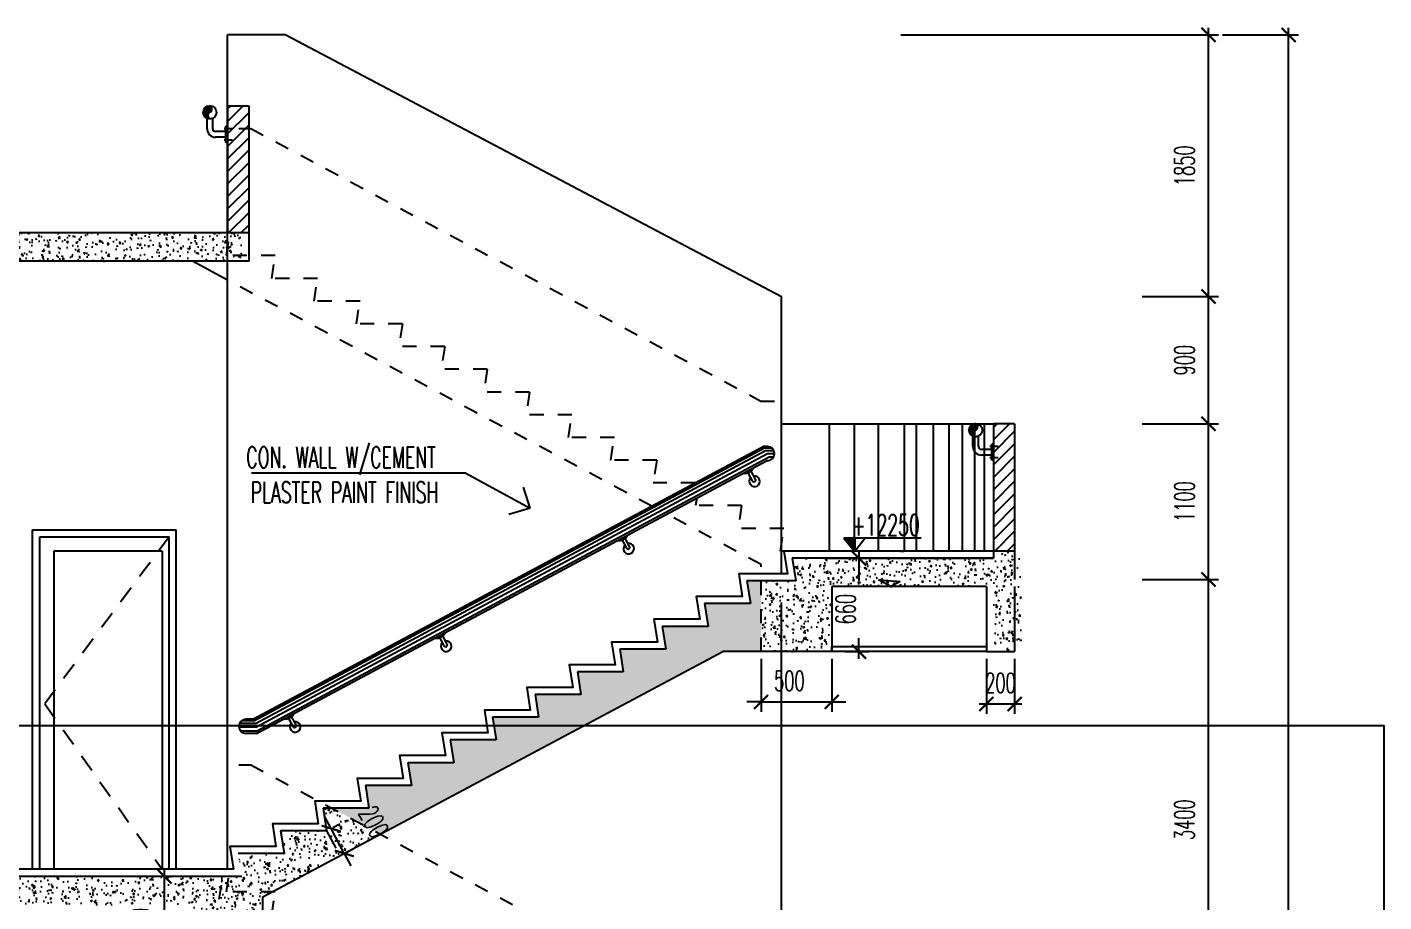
# Model space of a CAD drawing. Extents: x 417906 to 836305, y 43280 to 86914.
# Drawn here: x 418171.79 to 418181.39, y 43460.85 to 43467.04 of the extents above; entities that cross this region are included whole.
import ezdxf

# ---------------------------------------------------------------- set-up
doc = ezdxf.new("R2010")
doc.units = 0
doc.header["$MEASUREMENT"] = 0
doc.header["$PDMODE"] = 3
doc.header["$PDSIZE"] = 0.1
doc.linetypes.add('HIDDEN2', pattern=[0.1875, 0.125, -0.0625])
doc.layers.get('0').update_dxf_attribs({"linetype": 'CONTINUOUS'})
doc.layers.get('DEFPOINTS').update_dxf_attribs({"linetype": 'CONTINUOUS'})
for name, color, linetype in [('AC', 2, 'CONTINUOUS'), ('DIM-OUT', 4, 'CONTINUOUS'), ('Dimout', 4, 'CONTINUOUS'), ('DOOR', 4, 'CONTINUOUS'), ('EL', 2, 'CONTINUOUS'), ('ELEV-LEV', 3, 'CONTINUOUS'), ('HAND', 2, 'CONTINUOUS'), ('HAT', 8, 'CONTINUOUS'), ('Hatch', 11, 'CONTINUOUS'), ('SHAFT', 3, 'CONTINUOUS'), ('STAIR', 2, 'CONTINUOUS'), ('TXT', 2, 'CONTINUOUS'), ('TXT2', 6, 'CONTINUOUS'), ('WALL', 6, 'CONTINUOUS'), ('WIN', 3, 'CONTINUOUS')]:
    doc.layers.add(name, color=color, linetype=linetype)
doc.styles.add('ROMANS', font='ROMANS.shx', dxfattribs={"width": 0.6})
doc.dimstyles.new('STANDARD in', dxfattribs={"dimtxt": 0.14, "dimasz": 0.1, "dimexe": 0.07, "dimexo": 0.05, "dimgap": 0.1, "dimtad": 1, "dimdec": 0, "dimlfac": 1000, "dimzin": 0, "dimdsep": 46, "dimtxsty": 'ROMANS', "dimblk": 'ARCHTICK', "dimcen": 0.05, "dimdle": 0.05, "dimclrd": 4, "dimclre": 4, "dimclrt": 2, "dimadec": 0, "dimazin": 0, "dimtfac": 1, "dimtdec": 0, "dimtmove": 2, "dimatfit": 3, "dimfxl": 0, "dimtolj": 1, "dimtzin": 0, "dimarcsym": 0})
pattern_1 = [(50, (0.049, 4.5), (0.14345203652, -0.012550426997), [0.015, -0.165]), (355, (0.049, 4.5), (-0.027750266723, 0.15043842674), [0.012, -0.132]), (100.4514, (0.06095, 4.49895), (0.115701876343, 0.13788790841), [0.012748038, -0.1402284224]), (46.1842, (0.049, 4.54), (0.213448209725, -0.033103802866), [0.0225, -0.2475]), (96.6356, (0.06679, 4.53724), (0.18693254111, 0.19482357418), [0.0191220576, -0.2103426]), (351.1842, (0.049, 4.54), (0.18693238903, 0.19482372019), [0.018, -0.198]), (21, (0.069, 4.53), (0.119381410424, -0.080523778133), [0.015, -0.165]), (326, (0.069, 4.53), (0.048663066384, 0.14503000901), [0.012, -0.132]), (71.4514, (0.07895, 4.52329), (0.168044525716, 0.06450609934), [0.012748038, -0.1402284224]), (37.5, (0.049, 4.5), (0.0024319710635, 0.066578770766), [0, -0.1304, 0, -0.134, 0, -0.1325]), (7.5, (0.049, 4.5), (0.052613907488, 0.078882342376), [0, -0.0764, 0, -0.1274, 0, -0.0505]), (327.5, (0.0044, 4.5), (0.1067644872345, -0.004510974347), [0, -0.05, 0, -0.156, 0, -0.207]), (317.5, (-0.0156, 4.5), (0.116637233868, 0.020020996466), [0, -0.065, 0, -0.1036, 0, -0.147])]

# ---------------------------------------------------------------- blocks, each defined once
blk = doc.blocks.new('_ARCHTICK')
at = {"color": 0, "linetype": 'ByBlock', "const_width": 0.15}
blk.add_lwpolyline([(-0.5, -0.5), (0.5, 0.5)], dxfattribs=at)
blk = doc.blocks.new('*D192')
at = {"layer": 'DEFPOINTS', "color": 0}
for p in [(418179.6305, 43463.1347), (418180.1495, 43463.1347), (418179.6305, 43459.7347)]:
    blk.add_point(p, dxfattribs=at)
at = {"layer": 'DIM-OUT', "color": 4, "lineweight": -2}
for p, q in [((418180.1495, 43459.6847), (418180.1495, 43463.1847)), ((418179.6805, 43463.1347), (418180.2195, 43463.1347)), ((418179.6805, 43459.7347), (418180.2195, 43459.7347))]:
    blk.add_line(p, q, dxfattribs=at)
at = {"layer": 'DIM-OUT', "color": 4, "lineweight": -2, "xscale": 0.1, "yscale": 0.1, "zscale": 0.1}
for p, rotation in [((418180.1495, 43463.1347), 90), ((418180.1495, 43459.7347), 270)]:
    blk.add_blockref('_ARCHTICK', p, dxfattribs=dict(at, rotation=rotation))
at = {"layer": 'DIM-OUT', "color": 2, "insert": (418179.9795, 43461.4347), "char_height": 0.14, "attachment_point": 5, "rotation": 90, "style": 'ROMANS'}
blk.add_mtext('\\A1;3400', dxfattribs=at)
blk = doc.blocks.new('*D193')
at = {"layer": 'DEFPOINTS', "color": 0}
for p in [(418179.6305, 43464.2347), (418180.1495, 43464.2347), (418179.6305, 43463.1347)]:
    blk.add_point(p, dxfattribs=at)
at = {"layer": 'DIM-OUT', "color": 4, "lineweight": -2}
for p, q in [((418179.6805, 43464.2347), (418180.2195, 43464.2347)), ((418180.1495, 43463.0847), (418180.1495, 43464.2847)), ((418179.6805, 43463.1347), (418180.2195, 43463.1347))]:
    blk.add_line(p, q, dxfattribs=at)
at = {"layer": 'DIM-OUT', "color": 4, "lineweight": -2, "xscale": 0.1, "yscale": 0.1, "zscale": 0.1}
for p, rotation in [((418180.1495, 43464.2347), 90), ((418180.1495, 43463.1347), 270)]:
    blk.add_blockref('_ARCHTICK', p, dxfattribs=dict(at, rotation=rotation))
at = {"layer": 'DIM-OUT', "color": 2, "insert": (418179.9795, 43463.6847), "char_height": 0.14, "attachment_point": 5, "rotation": 90, "style": 'ROMANS'}
blk.add_mtext('\\A1;1100', dxfattribs=at)
blk = doc.blocks.new('*D194')
at = {"layer": 'DEFPOINTS', "color": 0}
for p in [(418179.6305, 43465.1347), (418180.1495, 43465.1347), (418179.6305, 43464.2347)]:
    blk.add_point(p, dxfattribs=at)
at = {"layer": 'DIM-OUT', "color": 4, "lineweight": -2}
for p, q in [((418180.1495, 43464.1847), (418180.1495, 43465.1847)), ((418179.6805, 43465.1347), (418180.2195, 43465.1347)), ((418179.6805, 43464.2347), (418180.2195, 43464.2347))]:
    blk.add_line(p, q, dxfattribs=at)
at = {"layer": 'DIM-OUT', "color": 4, "lineweight": -2, "xscale": 0.1, "yscale": 0.1, "zscale": 0.1}
for p, rotation in [((418180.1495, 43465.1347), 90), ((418180.1495, 43464.2347), 270)]:
    blk.add_blockref('_ARCHTICK', p, dxfattribs=dict(at, rotation=rotation))
at = {"layer": 'DIM-OUT', "color": 2, "insert": (418179.9795, 43464.6847), "char_height": 0.14, "attachment_point": 5, "rotation": 90, "style": 'ROMANS'}
blk.add_mtext('\\A1;900', dxfattribs=at)
blk = doc.blocks.new('*D195')
at = {"layer": 'DEFPOINTS', "color": 0}
for p in [(418177.9235, 43466.9847), (418180.1495, 43466.9847), (418179.6305, 43465.1347)]:
    blk.add_point(p, dxfattribs=at)
at = {"layer": 'DIM-OUT', "color": 4, "lineweight": -2}
for p, q in [((418180.1495, 43465.0847), (418180.1495, 43467.0347)), ((418177.9735, 43466.9847), (418180.2195, 43466.9847)), ((418179.6805, 43465.1347), (418180.2195, 43465.1347))]:
    blk.add_line(p, q, dxfattribs=at)
at = {"layer": 'DIM-OUT', "color": 4, "lineweight": -2, "xscale": 0.1, "yscale": 0.1, "zscale": 0.1}
for p, rotation in [((418180.1495, 43466.9847), 90), ((418180.1495, 43465.1347), 270)]:
    blk.add_blockref('_ARCHTICK', p, dxfattribs=dict(at, rotation=rotation))
at = {"layer": 'DIM-OUT', "color": 2, "insert": (418179.9795, 43466.0597), "char_height": 0.14, "attachment_point": 5, "rotation": 90, "style": 'ROMANS'}
blk.add_mtext('\\A1;1850', dxfattribs=at)
blk = doc.blocks.new('*D196')
at = {"layer": 'DEFPOINTS', "color": 0}
for p in [(418180.1976, 43466.9847), (418180.7166, 43466.9847), (418180.1976, 43452.0847)]:
    blk.add_point(p, dxfattribs=at)
at = {"layer": 'DIM-OUT', "color": 4, "lineweight": -2}
for p, q in [((418180.7166, 43452.0347), (418180.7166, 43467.0347)), ((418180.2476, 43466.9847), (418180.7866, 43466.9847)), ((418180.2476, 43452.0847), (418180.7866, 43452.0847))]:
    blk.add_line(p, q, dxfattribs=at)
at = {"layer": 'DIM-OUT', "color": 4, "lineweight": -2, "xscale": 0.1, "yscale": 0.1, "zscale": 0.1}
for p, rotation in [((418180.7166, 43466.9847), 90), ((418180.7166, 43452.0847), 270)]:
    blk.add_blockref('_ARCHTICK', p, dxfattribs=dict(at, rotation=rotation))
at = {"layer": 'DIM-OUT', "color": 2, "insert": (418180.5466, 43459.5347), "char_height": 0.14, "attachment_point": 5, "rotation": 90, "style": 'ROMANS'}
blk.add_mtext('\\A1;14900', dxfattribs=at)
blk = doc.blocks.new('*D223')
at = {"layer": 'DEFPOINTS', "color": 0}
for p in [(418177.5393, 43463.2837), (418177.5276, 43462.624), (418177.6761, 43462.624)]:
    blk.add_point(p, dxfattribs=at)
at = {"layer": 'Hatch', "color": 4, "lineweight": -2}
for p, q in [((418177.5893, 43463.2837), (418177.7461, 43463.2837)), ((418177.6761, 43463.3337), (418177.6761, 43463.13)), ((418177.6761, 43462.574), (418177.6761, 43462.718)), ((418177.5776, 43462.624), (418177.7461, 43462.624))]:
    blk.add_line(p, q, dxfattribs=at)
at = {"layer": 'Hatch', "color": 4, "lineweight": -2, "xscale": 0.1, "yscale": 0.1, "zscale": 0.1}
for p, rotation in [((418177.6761, 43463.2837), 90), ((418177.6761, 43462.624), 270)]:
    blk.add_blockref('_ARCHTICK', p, dxfattribs=dict(at, rotation=rotation))
at = {"layer": 'Hatch', "color": 2, "insert": (418177.5819, 43462.924), "char_height": 0.14, "attachment_point": 5, "rotation": 90, "style": 'ROMANS'}
blk.add_mtext('\\A1;660', dxfattribs=at)
blk = doc.blocks.new('*D220')
at = {"layer": 'DEFPOINTS', "color": 0}
for p in [(418173.9085, 43461.3561), (418173.9402, 43461.373), (418174.0024, 43461.1798)]:
    blk.add_point(p, dxfattribs=at)
at = {"layer": 'Hatch', "color": 4, "lineweight": -2}
for p, q in [((418173.9402, 43461.373), (418173.8931, 43461.4612)), ((418174.0341, 43461.1967), (418173.9402, 43461.373)), ((418173.9526, 43461.3796), (418174.0019, 43461.4059)), ((418174.0341, 43461.1967), (418174.0811, 43461.1084)), ((418174.0466, 43461.2033), (418174.0959, 43461.2296))]:
    blk.add_line(p, q, dxfattribs=at)
at = {"layer": 'Hatch', "color": 4, "lineweight": -2, "xscale": 0.1, "yscale": 0.1, "zscale": 0.1}
for p, rotation in [((418173.9402, 43461.373), 298.0466198908044), ((418174.0341, 43461.1967), 118.0466198908044)]:
    blk.add_blockref('_ARCHTICK', p, dxfattribs=dict(at, rotation=rotation))
at = {"layer": 'Hatch', "color": 2, "insert": (418174.2431, 43461.4212), "char_height": 0.14, "attachment_point": 5, "rotation": 298.04662, "style": 'ROMANS'}
blk.add_mtext('\\A1;200', dxfattribs=at)
blk = doc.blocks.new('*D222')
at = {"layer": 'DEFPOINTS', "color": 0}
for p in [(418176.9835, 43462.624), (418177.4835, 43462.624), (418177.4835, 43462.2681)]:
    blk.add_point(p, dxfattribs=at)
at = {"layer": 'Hatch', "color": 4, "lineweight": -2}
for p, q in [((418176.9835, 43462.574), (418176.9835, 43462.1981)), ((418177.4835, 43462.574), (418177.4835, 43462.1981)), ((418176.9835, 43462.2681), (418176.8835, 43462.2681)), ((418176.9835, 43462.2681), (418177.4835, 43462.2681)), ((418177.4835, 43462.2681), (418177.5835, 43462.2681))]:
    blk.add_line(p, q, dxfattribs=at)
at = {"layer": 'Hatch', "color": 4, "lineweight": -2, "xscale": 0.1, "yscale": 0.1, "zscale": 0.1}
blk.add_blockref('_ARCHTICK', (418176.9835, 43462.2681), dxfattribs=at)
at = {"layer": 'Hatch', "color": 4, "lineweight": -2, "xscale": 0.1, "yscale": 0.1, "zscale": 0.1, "rotation": 180}
blk.add_blockref('_ARCHTICK', (418177.4835, 43462.2681), dxfattribs=at)
at = {"layer": 'Hatch', "color": 2, "insert": (418177.1835, 43462.417), "char_height": 0.14, "attachment_point": 5, "style": 'ROMANS'}
blk.add_mtext('\\A1;500', dxfattribs=at)
blk = doc.blocks.new('*D217')
at = {"layer": 'DEFPOINTS', "color": 0}
for p in [(418172.7623, 43461.0337), (418172.9575, 43461.0337), (418172.9575, 43460.374)]:
    blk.add_point(p, dxfattribs=at)
at = {"layer": 'Hatch', "color": 4, "lineweight": -2}
for p, q in [((418172.7623, 43460.324), (418172.7623, 43461.0837)), ((418172.9075, 43461.0337), (418172.6923, 43461.0337)), ((418172.9075, 43460.374), (418172.6923, 43460.374))]:
    blk.add_line(p, q, dxfattribs=at)
at = {"layer": 'Hatch', "color": 4, "lineweight": -2, "xscale": 0.1, "yscale": 0.1, "zscale": 0.1}
for p, rotation in [((418172.7623, 43461.0337), 90), ((418172.7623, 43460.374), 270)]:
    blk.add_blockref('_ARCHTICK', p, dxfattribs=dict(at, rotation=rotation))
at = {"layer": 'Hatch', "color": 2, "insert": (418172.5923, 43460.7038), "char_height": 0.14, "attachment_point": 5, "rotation": 90, "style": 'ROMANS'}
blk.add_mtext('\\A1;660', dxfattribs=at)
blk = doc.blocks.new('*D219')
at = {"layer": 'DEFPOINTS', "color": 0}
for p in [(418178.5777, 43462.624), (418178.7777, 43462.624), (418178.7777, 43462.2536)]:
    blk.add_point(p, dxfattribs=at)
at = {"layer": 'Hatch', "color": 4, "lineweight": -2}
for p, q in [((418178.5777, 43462.574), (418178.5777, 43462.1836)), ((418178.7777, 43462.574), (418178.7777, 43462.1836)), ((418178.5277, 43462.2536), (418178.8277, 43462.2536))]:
    blk.add_line(p, q, dxfattribs=at)
at = {"layer": 'Hatch', "color": 4, "lineweight": -2, "xscale": 0.1, "yscale": 0.1, "zscale": 0.1, "rotation": 180}
blk.add_blockref('_ARCHTICK', (418178.5777, 43462.2536), dxfattribs=at)
at = {"layer": 'Hatch', "color": 4, "lineweight": -2, "xscale": 0.1, "yscale": 0.1, "zscale": 0.1}
blk.add_blockref('_ARCHTICK', (418178.7777, 43462.2536), dxfattribs=at)
at = {"layer": 'Hatch', "color": 2, "insert": (418178.6777, 43462.4023), "char_height": 0.14, "attachment_point": 5, "style": 'ROMANS'}
blk.add_mtext('\\A1;200', dxfattribs=at)

msp = doc.modelspace()

# ---------------------------------------------------------------- hatches: boundary and pattern name
at = {"layer": 'ELEV-LEV', "linetype": 'Continuous'}
h = msp.add_hatch(dxfattribs=at)
h.set_pattern_fill('ANSI31', color=6, scale=0.0152, angle=450, style=0)
h.set_pattern_definition([(135, (418111.4218253, 43474.590924), (-0.001343502884, -0.001343502884), [])])
h.paths.add_polyline_path([(418177.5697, 43463.4271), (418177.6477, 43463.3329), (418177.6477, 43463.4271)])
at = {"layer": 'Hatch'}
h = msp.add_hatch(dxfattribs=at)
h.set_pattern_fill('ANSI31', color=256, scale=0.5, style=0)
h.set_pattern_definition([(45, (71.319984, 7e-12), (-0.044194173824, 0.044194173824), [])])
h.paths.add_polyline_path([(418171.5944, 43466.4847), (418171.4444, 43466.4847), (418171.4444, 43465.5847), (418171.5944, 43465.5847)])
h.paths.add_polyline_path([(418173.3573, 43466.4847), (418173.2073, 43466.4847), (418173.2073, 43465.5847), (418173.3573, 43465.5847)])
h = msp.add_hatch(dxfattribs=at)
h.set_pattern_fill('STEEL', color=256, scale=0.01875, style=0)
h.set_pattern_definition([(315, (418884.5636707, 42182.590697), (-0.0016572815184, -0.0016572815184), []), (315, (418884.5636707, 42182.5895252), (-0.0016572815184, -0.0016572815184), [])])
h.paths.add_polyline_path([(418173.087, 43466.3908, -0.009923), (418173.0851, 43466.3906), (418173.0791, 43466.3906, -0.172234), (418173.0502, 43466.403), (418173.0502, 43466.472, -0.158536), (418173.0766, 43466.4841, -0.728065), (418173.0823, 43466.4373, 0.711609)])
h.paths.add_polyline_path([(418173.0502, 43466.403, -0.209118), (418173.0351, 43466.4375, -0.209118), (418173.0502, 43466.472)])
h = msp.add_hatch(dxfattribs=at)
h.set_pattern_fill('AR-CONC', color=256, scale=0.02, style=0)
h.set_pattern_definition([(50, (21.10897, 7e-12), (0.14345203652, -0.012550426997), [0.015, -0.165]), (355, (21.10897, 7e-12), (-0.027750266723, 0.15043842674), [0.012, -0.132]), (100.4514, (21.12092, -0.00105), (0.115701876343, 0.13788790841), [0.012748038, -0.1402284224]), (46.1842, (21.10897, 0.04), (0.213448209725, -0.033103802866), [0.0225, -0.2475]), (96.6356, (21.12676, 0.03724), (0.18693254111, 0.19482357418), [0.0191220576, -0.2103426]), (351.1842, (21.10897, 0.04), (0.18693238903, 0.19482372019), [0.018, -0.198]), (21, (21.12897, 0.03), (0.119381410424, -0.080523778133), [0.015, -0.165]), (326, (21.12897, 0.03), (0.048663066384, 0.14503000901), [0.012, -0.132]), (71.4514, (21.13892, 0.02329), (0.168044525716, 0.06450609934), [0.012748038, -0.1402284224]), (37.5, (21.10897, 7e-12), (0.0024319710635, 0.066578770766), [0, -0.1304, 0, -0.134, 0, -0.1325]), (7.5, (21.10897, 7e-12), (0.052613907488, 0.078882342376), [0, -0.0764, 0, -0.1274, 0, -0.0505]), (327.5, (21.06437, 7e-12), (0.1067644872345, -0.004510974347), [0, -0.05, 0, -0.156, 0, -0.207]), (317.5, (21.04437, 7e-12), (0.116637233868, 0.020020996466), [0, -0.065, 0, -0.1036, 0, -0.147])])
h.paths.add_polyline_path([(418173.1587, 43465.5847), (418171.3959, 43465.5847), (418171.3959, 43465.3847), (418173.1587, 43465.3847)])
h.paths.add_polyline_path([(418173.3087, 43465.5847), (418173.1587, 43465.5847), (418173.1587, 43465.3847), (418173.3087, 43465.3847)])
h = msp.add_hatch(dxfattribs=at)
h.set_pattern_fill('STEEL', color=256, scale=0.01875, style=0)
h.set_pattern_definition([(315, (418889.9833192, 42180.343092), (-0.0016572815184, -0.0016572815184), []), (315, (418889.9833192, 42180.3419202), (-0.0016572815184, -0.0016572815184), [])])
h.paths.add_polyline_path([(418178.5066, 43464.1432, -0.009923), (418178.5048, 43464.143), (418178.4988, 43464.143, -0.172234), (418178.4699, 43464.1554), (418178.4699, 43464.2244, -0.158536), (418178.4963, 43464.2365, -0.728065), (418178.502, 43464.1897, 0.711609)])
h.paths.add_polyline_path([(418178.4699, 43464.1554, -0.209118), (418178.4548, 43464.1899, -0.209118), (418178.4699, 43464.2244)])
h = msp.add_hatch(dxfattribs=at)
h.set_pattern_fill('STEEL', color=256, scale=0.01875, style=0)
h.set_pattern_definition([(315, (418889.9833192, 42180.343092), (-0.0016572815184, -0.0016572815184), []), (315, (418889.9833192, 42180.3419202), (-0.0016572815184, -0.0016572815184), [])])
h.paths.add_polyline_path([(418178.5066, 43464.1432, -0.009923), (418178.5048, 43464.143), (418178.4988, 43464.143, -0.172234), (418178.4699, 43464.1554), (418178.4699, 43464.2244, -0.158536), (418178.4963, 43464.2365, -0.728065), (418178.502, 43464.1897, 0.711609)])
h.paths.add_polyline_path([(418178.4699, 43464.1554, -0.209118), (418178.4548, 43464.1899, -0.209118), (418178.4699, 43464.2244)])
h = msp.add_hatch(dxfattribs=at)
h.set_pattern_fill('ANSI31', color=256, scale=0.5, style=0)
h.set_pattern_definition([(45, (71.30275, 0), (-0.044194173824, 0.044194173824), [])])
h.paths.add_polyline_path([(418178.7777, 43464.2347), (418178.6277, 43464.2347), (418178.6277, 43463.3347), (418178.7777, 43463.3347)])
h = msp.add_hatch(dxfattribs=at)
h.set_pattern_fill('AR-CONC', color=256, scale=0.02, style=0)
h.set_pattern_definition(pattern_1)
h.paths.add_polyline_path([(418178.8277, 43463.3347), (418178.6777, 43463.3347), (418178.6777, 43463.2847), (418177.4285, 43463.2847), (418177.2035, 43463.2847), (418177.2285, 43463.124), (418176.9835, 43463.124), (418176.9835, 43462.624), (418177.4835, 43462.624), (418177.4835, 43463.0847), (418178.6277, 43463.0847), (418178.6277, 43462.624), (418178.8277, 43462.624), (418178.8277, 43463.0847)])
h = msp.add_hatch(dxfattribs=at)
h.set_pattern_fill('AR-CONC', color=256, scale=0.02, style=0)
h.set_pattern_definition(pattern_1)
h.paths.add_polyline_path([(418176.7132, 43462.624), (418176.9835, 43462.624), (418176.9835, 43463.124), (418176.8835, 43463.124), (418176.9085, 43462.9633), (418176.5835, 43462.9633), (418176.6085, 43462.8025), (418176.2835, 43462.8025), (418176.3085, 43462.6418), (418175.9835, 43462.6418), (418176.0085, 43462.4811), (418175.6835, 43462.4811), (418175.7085, 43462.3204), (418175.3835, 43462.3204), (418175.4085, 43462.1597), (418175.0835, 43462.1597), (418175.1085, 43461.999), (418174.7835, 43461.999), (418174.8085, 43461.8383), (418174.4835, 43461.8383), (418174.5085, 43461.6775), (418174.1835, 43461.6775), (418174.2085, 43461.5168), (418173.9475, 43461.5168), (418174.2908, 43461.3334)])
h.paths.add_polyline_path([(418174.2685, 43461.5968), (418174.403, 43461.3444), (418174.2176, 43461.2456), (418174.0832, 43461.498)], flags=9)
h = msp.add_hatch(dxfattribs=at)
h.set_pattern_fill('AR-CONC', color=256, scale=0.02, style=0)
h.set_pattern_definition(pattern_1)
h.paths.add_polyline_path([(418174.2908, 43461.3334), (418173.9475, 43461.5168), (418173.8835, 43461.5168), (418173.9085, 43461.3561), (418173.5835, 43461.3561), (418173.6085, 43461.1954), (418173.2835, 43461.1954), (418173.3085, 43461.0347), (418173.2246, 43461.0347), (418173.2074, 43460.924), (418173.5222, 43460.924)])
h.paths.add_polyline_path([(418174.2685, 43461.5968), (418174.403, 43461.3444), (418174.2176, 43461.2456), (418174.0832, 43461.498)], flags=9)
h = msp.add_hatch(dxfattribs=at)
h.set_pattern_fill('AR-CONC', color=256, scale=0.02, style=0)
h.set_pattern_definition(pattern_1)
h.paths.add_polyline_path([(418173.4577, 43460.8896), (418173.5222, 43460.924), (418173.2074, 43460.924), (418173.2246, 43461.0347), (418173.0585, 43461.0347), (418173.0585, 43461.0347), (418171.6272, 43461.0347), (418171.6272, 43461.0847), (418171.4772, 43461.0847), (418171.4772, 43460.674), (418171.4772, 43460.374), (418171.6772, 43460.374), (418171.6772, 43460.4105), (418171.6772, 43460.8347), (418172.9575, 43460.8347), (418172.9575, 43460.374), (418173.4577, 43460.374)])

# ---------------------------------------------------------------- linework, layer by layer
msp.add_lwpolyline([(418169.6673, 43462.1008), (418181.3906, 43462.1008), (418181.3906, 43454.6515), (418169.6673, 43454.6515)], close=True)
at = {"layer": 'AC'}
for centre in [(418173.0821, 43466.4375), (418178.5018, 43464.1899), (418178.5018, 43464.1899)]:
    msp.add_circle(centre, 0.047, dxfattribs=at)
for centre, start, end in [((418173.0927, 43466.4149), 114.83456, 256.57848), ((418173.0719, 43466.4598), 294.83456, 79.06271), ((418178.4916, 43464.2122), 294.83456, 79.06271), ((418178.4916, 43464.2122), 294.83456, 79.06271), ((418178.5124, 43464.1673), 114.83456, 256.57848), ((418178.5124, 43464.1673), 114.83456, 256.57848)]:
    msp.add_arc(centre, 0.0248, start, end, dxfattribs=at)
at = {"layer": 'Dimout'}
for q in [(418173.3772, 43463.8857), (418175.3483, 43463.6382)]:
    msp.add_line((418174.8945, 43463.8857), q, dxfattribs=at)
at = {"layer": 'DOOR', "linetype": 'HIDDEN2'}
for p, q in [((418172.7949, 43463.4347), (418171.914, 43462.2542)), ((418171.914, 43462.2542), (418172.7449, 43461.0847))]:
    msp.add_line(p, q, dxfattribs=at)
at = {"layer": 'DOOR'}
for p, q in [((418171.9782, 43463.3347), (418171.9782, 43461.0847)), ((418172.7449, 43463.3347), (418171.9782, 43463.3347)), ((418172.7449, 43463.3347), (418172.7449, 43461.0847))]:
    msp.add_line(p, q, dxfattribs=at)
at = {"layer": 'EL', "color": 6}
for p, q in [((418173.2077, 43466.4847), (418173.2077, 43465.5847)), ((418173.2077, 43466.4847), (418173.3577, 43466.4847)), ((418173.3577, 43466.4847), (418173.3577, 43465.3847)), ((418173.3577, 43465.5847), (418171.4282, 43465.5847)), ((418173.3577, 43465.3847), (418171.4282, 43465.3847)), ((418178.7777, 43464.2347), (418178.6277, 43464.2347)), ((418178.6277, 43464.2347), (418178.6277, 43463.3347)), ((418178.7777, 43464.2347), (418178.7777, 43463.1347)), ((418178.7777, 43463.3347), (418177.1451, 43463.3347)), ((418177.4285, 43463.2847), (418177.2035, 43463.2847)), ((418177.2035, 43463.2847), (418177.2285, 43463.124)), ((418178.6277, 43463.2847), (418177.4285, 43463.2847)), ((418177.4285, 43463.2847), (418177.4285, 43463.2847)), ((418178.6277, 43463.3347), (418178.6277, 43463.2847)), ((418177.2285, 43463.124), (418176.8835, 43463.124)), ((418176.8835, 43463.124), (418176.9085, 43462.9633)), ((418178.5777, 43463.0847), (418177.4835, 43463.0847)), ((418177.4835, 43463.0847), (418177.4835, 43462.624)), ((418178.5777, 43463.0847), (418178.5777, 43462.624)), ((418178.7777, 43463.0847), (418178.7777, 43462.624)), ((418176.9085, 43462.9633), (418176.5835, 43462.9633)), ((418176.5835, 43462.9633), (418176.6085, 43462.8025)), ((418176.6085, 43462.8025), (418176.2835, 43462.8025)), ((418176.2835, 43462.8025), (418176.3085, 43462.6418)), ((418173.4577, 43460.8896), (418176.7132, 43462.624)), ((418176.3085, 43462.6418), (418175.9835, 43462.6418)), ((418175.9835, 43462.6418), (418176.0085, 43462.4811)), ((418177.4835, 43462.624), (418176.7132, 43462.624)), ((418178.5777, 43462.624), (418178.7777, 43462.624)), ((418176.0085, 43462.4811), (418175.6835, 43462.4811)), ((418175.6835, 43462.4811), (418175.7085, 43462.3204)), ((418175.7085, 43462.3204), (418175.3835, 43462.3204)), ((418175.3835, 43462.3204), (418175.4085, 43462.1597)), ((418175.4085, 43462.1597), (418175.0835, 43462.1597)), ((418175.0835, 43462.1597), (418175.1085, 43461.999)), ((418175.1085, 43461.999), (418174.7835, 43461.999)), ((418174.7835, 43461.999), (418174.8085, 43461.8383)), ((418174.8085, 43461.8383), (418174.4835, 43461.8383)), ((418174.4835, 43461.8383), (418174.5085, 43461.6775)), ((418174.5085, 43461.6775), (418174.1835, 43461.6775)), ((418174.1835, 43461.6775), (418174.2085, 43461.5168)), ((418174.2085, 43461.5168), (418173.8835, 43461.5168)), ((418173.8835, 43461.5168), (418173.9085, 43461.3561)), ((418173.9085, 43461.3561), (418173.5835, 43461.3561)), ((418173.5835, 43461.3561), (418173.6085, 43461.1954)), ((418173.6085, 43461.1954), (418173.2835, 43461.1954)), ((418173.0585, 43461.0347), (418171.4282, 43461.0347)), ((418173.3085, 43461.0347), (418173.0585, 43461.0347)), ((418173.0585, 43461.0347), (418173.0585, 43461.0347))]:
    msp.add_line(p, q, dxfattribs=at)
at = {"layer": 'ELEV-LEV', "color": 6}
for p, q in [((418178.1174, 43463.4271), (418177.5697, 43463.4271)), ((418177.5697, 43463.4271), (418177.6477, 43463.3329)), ((418177.7204, 43463.4271), (418177.6477, 43463.3329)), ((418177.6477, 43463.4271), (418177.6477, 43463.3329))]:
    msp.add_line(p, q, dxfattribs=at)
at = {"layer": 'HAND'}
for p, q in [((418173.0627, 43466.3219), (418173.0627, 43466.3947)), ((418173.1027, 43466.3219), (418173.1027, 43466.3953)), ((418173.1833, 43466.324), (418173.2419, 43466.324)), ((418173.2077, 43466.3394), (418173.1966, 43466.3394)), ((418173.1966, 43466.2244), (418173.1966, 43466.3394)), ((418173.1966, 43466.3019), (418173.1227, 43466.3019)), ((418173.1966, 43466.2619), (418173.1227, 43466.2619)), ((418173.1833, 43466.2442), (418173.2419, 43466.2442)), ((418173.2077, 43466.2244), (418173.1966, 43466.2244)), ((418178.4824, 43464.0743), (418178.4824, 43464.1471)), ((418178.4824, 43464.0743), (418178.4824, 43464.1471)), ((418178.5224, 43464.0743), (418178.5224, 43464.1477)), ((418178.5224, 43464.0743), (418178.5224, 43464.1477)), ((418178.6163, 43464.0543), (418178.5424, 43464.0543)), ((418178.6163, 43464.0543), (418178.5424, 43464.0543)), ((418178.603, 43464.0764), (418178.6616, 43464.0764)), ((418178.603, 43464.0764), (418178.6616, 43464.0764)), ((418178.6274, 43464.0918), (418178.6163, 43464.0918)), ((418178.6163, 43463.9768), (418178.6163, 43464.0918)), ((418178.6274, 43464.0918), (418178.6163, 43464.0918)), ((418178.6163, 43463.9768), (418178.6163, 43464.0918)), ((418178.6163, 43464.0143), (418178.5424, 43464.0143)), ((418178.6163, 43464.0143), (418178.5424, 43464.0143)), ((418178.603, 43463.9966), (418178.6616, 43463.9966)), ((418178.603, 43463.9966), (418178.6616, 43463.9966)), ((418178.6274, 43463.9768), (418178.6163, 43463.9768)), ((418178.6274, 43463.9768), (418178.6163, 43463.9768))]:
    msp.add_line(p, q, dxfattribs=at)
for centre, radius in [((418173.1227, 43466.3219), 0.06), ((418173.1227, 43466.3219), 0.02), ((418178.5424, 43464.0743), 0.06), ((418178.5424, 43464.0743), 0.06), ((418178.5424, 43464.0743), 0.02), ((418178.5424, 43464.0743), 0.02)]:
    msp.add_arc(centre, radius, 180, 270, dxfattribs=at)
at = {"layer": 'HAT', "color": 254}
for p, q in [((418177.1277, 43464.2347), (418178.6277, 43464.2347)), ((418177.4647, 43464.2347), (418177.4647, 43463.3347)), ((418177.6417, 43464.2347), (418177.6417, 43463.3347)), ((418177.8108, 43464.2347), (418177.8108, 43463.3347)), ((418177.996, 43464.2347), (418177.996, 43463.3347)), ((418178.0801, 43464.2347), (418178.0801, 43463.3347)), ((418178.2009, 43464.2347), (418178.2009, 43463.3347)), ((418178.3109, 43464.2347), (418178.3109, 43463.3347)), ((418178.4075, 43464.2347), (418178.4075, 43463.3347)), ((418178.4933, 43464.2347), (418178.4933, 43463.3347)), ((418178.5631, 43464.2347), (418178.5631, 43463.3347))]:
    msp.add_line(p, q, dxfattribs=at)
at = {"layer": 'Hatch', "linetype": 'ByBlock', "ltscale": 0.3}
for p, q in [((418173.3926, 43462.1343), (418177.0079, 43464.0657)), ((418173.4052, 43462.1166), (418177.015, 43464.045)), ((418173.4081, 43462.0894), (418177.0293, 43464.024)), ((418177.0079, 43464.0657), (418177.0554, 43464.0657)), ((418177.015, 43464.045), (418177.0731, 43464.045)), ((418177.0293, 43464.024), (418177.0777, 43464.024)), ((418173.4121, 43462.0622), (418177.0413, 43464.001)), ((418177.0413, 43464.001), (418177.0722, 43464.001)), ((418173.4052, 43462.1166), (418173.2923, 43462.1166)), ((418173.3926, 43462.1343), (418173.3061, 43462.1343)), ((418173.4081, 43462.0894), (418173.288, 43462.0894)), ((418173.4121, 43462.0622), (418173.3002, 43462.0622))]:
    msp.add_line(p, q, dxfattribs=at)
at = {"layer": 'Hatch'}
for p, q in [((418178.7777, 43463.3347), (418177.1451, 43463.3347)), ((418177.4285, 43463.2847), (418178.6277, 43463.2847)), ((418177.4835, 43462.624), (418177.4835, 43462.624)), ((418173.9085, 43461.3561), (418173.9739, 43461.2333)), ((418173.2501, 43461.0847), (418171.5782, 43461.0847)), ((418173.0585, 43461.0347), (418171.5782, 43461.0347))]:
    msp.add_line(p, q, dxfattribs=at)
msp.add_lwpolyline([(418177.1451, 43463.3347), (418177.1701, 43463.174), (418176.8251, 43463.174), (418176.8501, 43463.0133), (418176.5251, 43463.0133), (418176.5501, 43462.8525), (418176.2251, 43462.8525), (418176.2501, 43462.6918), (418175.9251, 43462.6918), (418175.9501, 43462.5311), (418175.6251, 43462.5311), (418175.6501, 43462.3704), (418175.3251, 43462.3704), (418175.3501, 43462.2097), (418175.0251, 43462.2097), (418175.0501, 43462.049), (418174.7251, 43462.049), (418174.7501, 43461.8883), (418174.4251, 43461.8883), (418174.4501, 43461.7275), (418174.1251, 43461.7275), (418174.1501, 43461.5668), (418173.8251, 43461.5668), (418173.8501, 43461.4061), (418173.5251, 43461.4061), (418173.5501, 43461.2454), (418173.2251, 43461.2454), (418173.2501, 43461.0847)], dxfattribs=at)
msp.add_lwpolyline([(418178.5777, 43462.624), (418177.4835, 43462.624), (418177.4835, 43462.6605), (418178.5777, 43462.6605)], close=True, dxfattribs=at)
at = {"layer": 'SHAFT', "linetype": 'HIDDEN2', "ltscale": 0.3}
for p, q in [((418173.2001, 43465.424), (418173.2251, 43465.5847)), ((418173.5451, 43465.424), (418173.2001, 43465.424)), ((418173.5201, 43465.2633), (418173.5451, 43465.424)), ((418176.2093, 43463.6528), (418173.2077, 43465.2519)), ((418173.8451, 43465.2633), (418173.5201, 43465.2633)), ((418173.8201, 43465.1025), (418173.8451, 43465.2633)), ((418174.1451, 43465.1025), (418173.8201, 43465.1025)), ((418174.1201, 43464.9418), (418174.1451, 43465.1025)), ((418174.4451, 43464.9418), (418174.1201, 43464.9418)), ((418174.4451, 43464.9418), (418174.4201, 43464.7811)), ((418174.7451, 43464.7811), (418174.4201, 43464.7811)), ((418174.7451, 43464.7811), (418174.7201, 43464.6204)), ((418175.0451, 43464.6204), (418174.7201, 43464.6204)), ((418175.0451, 43464.6204), (418175.0201, 43464.4597)), ((418175.3451, 43464.4597), (418175.0201, 43464.4597)), ((418175.3451, 43464.4597), (418175.3201, 43464.299)), ((418175.6451, 43464.299), (418175.3201, 43464.299)), ((418175.6201, 43464.1383), (418175.6451, 43464.299)), ((418175.9451, 43464.1383), (418175.6201, 43464.1383)), ((418175.9201, 43463.9775), (418175.9451, 43464.1383)), ((418176.2451, 43463.9775), (418175.9201, 43463.9775)), ((418176.2451, 43463.9775), (418176.2201, 43463.8168)), ((418176.5163, 43463.8168), (418176.2201, 43463.8168)), ((418176.5285, 43463.71), (418176.5201, 43463.6561)), ((418176.8451, 43463.6561), (418176.5201, 43463.6561)), ((418176.8451, 43463.6561), (418176.8201, 43463.4954)), ((418176.9835, 43463.2404), (418176.3156, 43463.5962)), ((418177.1451, 43463.4954), (418176.8201, 43463.4954)), ((418177.1201, 43463.3347), (418177.1451, 43463.4954)), ((418176.9835, 43462.624), (418176.9835, 43463.2404)), ((418173.2324, 43461.0847), (418172.8874, 43461.0847)), ((418173.2001, 43460.924), (418173.2251, 43461.0847)), ((418173.149, 43460.874), (418173.174, 43461.0347)), ((418173.5451, 43460.924), (418173.2001, 43460.924)), ((418173.5201, 43460.7633), (418173.5451, 43460.924))]:
    msp.add_line(p, q, dxfattribs=at)
at = {"layer": 'SHAFT', "ltscale": 0.3}
msp.add_line((418173.2077, 43465.2519), (418172.9586, 43465.3847), dxfattribs=at)
at = {"layer": 'SHAFT', "linetype": 'ByBlock', "ltscale": 0.3}
for p, q in [((418173.3876, 43462.1454), (418176.9976, 43464.074)), ((418177.0277, 43464.074), (418176.9976, 43464.074)), ((418173.4127, 43462.0454), (418177.0227, 43463.974)), ((418177.0277, 43463.974), (418177.0227, 43463.974)), ((418177.1451, 43463.3347), (418177.1201, 43463.3347)), ((418177.1451, 43463.3347), (418177.1201, 43463.3347)), ((418177.9697, 43463.3347), (418177.9947, 43463.3347)), ((418173.3876, 43462.1454), (418173.3376, 43462.1454)), ((418173.4127, 43462.0454), (418173.3376, 43462.0454))]:
    msp.add_line(p, q, dxfattribs=at)
at = {"layer": 'SHAFT', "linetype": 'HIDDEN2', "ltscale": 0.3}
for points in [[(418173.2876, 43466.324), (418173.3726, 43466.324), (418176.9826, 43464.3954), (418177.0777, 43464.3954)], [(418173.2876, 43461.824), (418173.3726, 43461.824), (418176.9826, 43459.8954), (418177.0777, 43459.8954)]]:
    msp.add_lwpolyline(points, dxfattribs=at)
at = {"layer": 'SHAFT', "linetype": 'ByBlock', "ltscale": 0.3}
for points in [[(418176.8903, 43463.8885), (418176.9211, 43463.8312, 1), (418176.9436, 43463.8433), (418176.9126, 43463.901)], [(418175.9996, 43463.4126), (418176.0304, 43463.3554, 1), (418176.053, 43463.3675), (418176.0219, 43463.4252)], [(418174.7084, 43462.7226), (418174.7393, 43462.6653, 1), (418174.7618, 43462.6774), (418174.7307, 43462.7352)], [(418173.6392, 43462.1517), (418173.6701, 43462.0944, 1), (418173.6926, 43462.1065), (418173.6615, 43462.1643)]]:
    msp.add_lwpolyline(points, format="xyb", dxfattribs=at)
for centre, radius, start, end in [((418177.0277, 43464.024), 0.05, 270, 90), ((418176.8674, 43463.955), 0.0704, 261.42747, 335.15159), ((418176.9373, 43463.8281), 0.0375, 138.22018, 98.35889), ((418175.9767, 43463.4792), 0.0704, 261.42747, 335.15159), ((418176.0466, 43463.3523), 0.0375, 138.22018, 98.35889), ((418174.6855, 43462.7891), 0.0704, 261.42747, 335.15159), ((418174.7555, 43462.6622), 0.0375, 138.22018, 98.35889), ((418173.3376, 43462.0954), 0.05, 90, 270), ((418173.6163, 43462.2182), 0.0704, 261.42747, 335.15159), ((418173.6863, 43462.0913), 0.0375, 138.22018, 98.35889)]:
    msp.add_arc(centre, radius, start, end, dxfattribs=at)
at = {"layer": 'STAIR', "ltscale": 0.2}
for q in [(418175.3029, 43463.7877), (418175.1987, 43463.5928)]:
    msp.add_line((418175.3483, 43463.6382), q, dxfattribs=at)
at = {"layer": 'TXT2'}
for p, q in [((418177.8138, 43463.132), (418177.9676, 43463.1205)), ((418177.9025, 43463.0837), (418177.8138, 43463.132)), ((418177.9676, 43463.1205), (418177.9025, 43463.0837))]:
    msp.add_line(p, q, dxfattribs=at)
at = {"layer": 'WALL'}
for p, q in [((418173.6207, 43466.9847), (418173.2077, 43466.9847)), ((418173.2077, 43461.0847), (418173.2077, 43466.9847)), ((418173.6207, 43466.9847), (418177.1277, 43465.1347)), ((418177.1277, 43463.174), (418177.1277, 43465.1347)), ((418177.1277, 43458.674), (418177.1277, 43462.9701)), ((418173.4577, 43460.374), (418173.4577, 43460.8896))]:
    msp.add_line(p, q, dxfattribs=at)
at = {"layer": 'WIN', "color": 4}
for p, q in [((418171.8282, 43461.0847), (418171.8282, 43463.4847)), ((418171.8282, 43463.4847), (418172.8449, 43463.4847)), ((418172.8449, 43461.0847), (418172.8449, 43463.4847)), ((418171.8782, 43463.4347), (418172.7949, 43463.4347)), ((418171.8782, 43461.0847), (418171.8782, 43463.4347)), ((418172.7949, 43461.0847), (418172.7949, 43463.4347))]:
    msp.add_line(p, q, dxfattribs=at)

# ---------------------------------------------------------------- texts
at = {"layer": 'TXT', "style": 'ROMANS', "width": 0.6}
for s, height, p in [('CON. WALL W/CEMENT', 0.148966, (418173.3404, 43463.9226)), ('PLASTER PAINT FINISH', 0.148966, (418173.3702, 43463.6762)), ('+12250', 0.14897, (418177.6234, 43463.444))]:
    msp.add_text(s, height=height, dxfattribs=at).set_placement(p)

# ---------------------------------------------------------------- dimensions: what is measured, and where the dimension line sits
at = {"layer": 'DIM-OUT'}
for base, p1, p2, picture, middle in [((418180.1495, 43466.9847), (418179.6305, 43465.1347), (418177.9235, 43466.9847), '*D195', (418179.9795, 43466.0597)), ((418180.7166, 43466.9847), (418180.1976, 43452.0847), (418180.1976, 43466.9847), '*D196', (418180.5466, 43459.5347)), ((418180.1495, 43465.1347), (418179.6305, 43464.2347), (418179.6305, 43465.1347), '*D194', (418179.9795, 43464.6847)), ((418180.1495, 43464.2347), (418179.6305, 43463.1347), (418179.6305, 43464.2347), '*D193', (418179.9795, 43463.6847)), ((418180.1495, 43463.1347), (418179.6305, 43459.7347), (418179.6305, 43463.1347), '*D192', (418179.9795, 43461.4347))]:
    dim = msp.add_linear_dim(base=base, p1=p1, p2=p2, angle=90, dimstyle='STANDARD in', dxfattribs=at)
    dim.commit()
    dim.dimension.update_dxf_attribs({"geometry": picture, "text_midpoint": middle})
at = {"layer": 'Hatch'}
dim = msp.add_linear_dim(base=(418177.6761, 43462.624), p1=(418177.5393, 43463.2837), p2=(418177.5276, 43462.624), angle=90, dimstyle='STANDARD in', dxfattribs=at)
dim.commit()
dim.dimension.update_dxf_attribs({"geometry": '*D223', "text_midpoint": (418177.5819, 43462.924), "dimtype": 160})
for base, p1, p2, picture, middle in [((418177.4835, 43462.2681), (418176.9835, 43462.624), (418177.4835, 43462.624), '*D222', (418177.1835, 43462.417)), ((418178.7777, 43462.2536), (418178.5777, 43462.624), (418178.7777, 43462.624), '*D219', (418178.6777, 43462.4023))]:
    dim = msp.add_linear_dim(base=base, p1=p1, p2=p2, dimstyle='STANDARD in', dxfattribs=at)
    dim.commit()
    dim.dimension.update_dxf_attribs({"geometry": picture, "text_midpoint": middle, "dimtype": 160})
dim = msp.add_aligned_dim(p1=(418174.0024, 43461.1798), p2=(418173.9085, 43461.3561), distance=-0.0359, dimstyle='STANDARD in', dxfattribs=at)
dim.commit()
dim.dimension.update_dxf_attribs({"geometry": '*D220', "text_midpoint": (418174.2431, 43461.4212)})
dim = msp.add_linear_dim(base=(418172.7623, 43461.0337), p1=(418172.9575, 43460.374), p2=(418172.9575, 43461.0337), angle=90, dimstyle='STANDARD in', dxfattribs=at)
dim.commit()
dim.dimension.update_dxf_attribs({"geometry": '*D217', "text_midpoint": (418172.5923, 43460.7038)})

doc.saveas('drawing.dxf')
